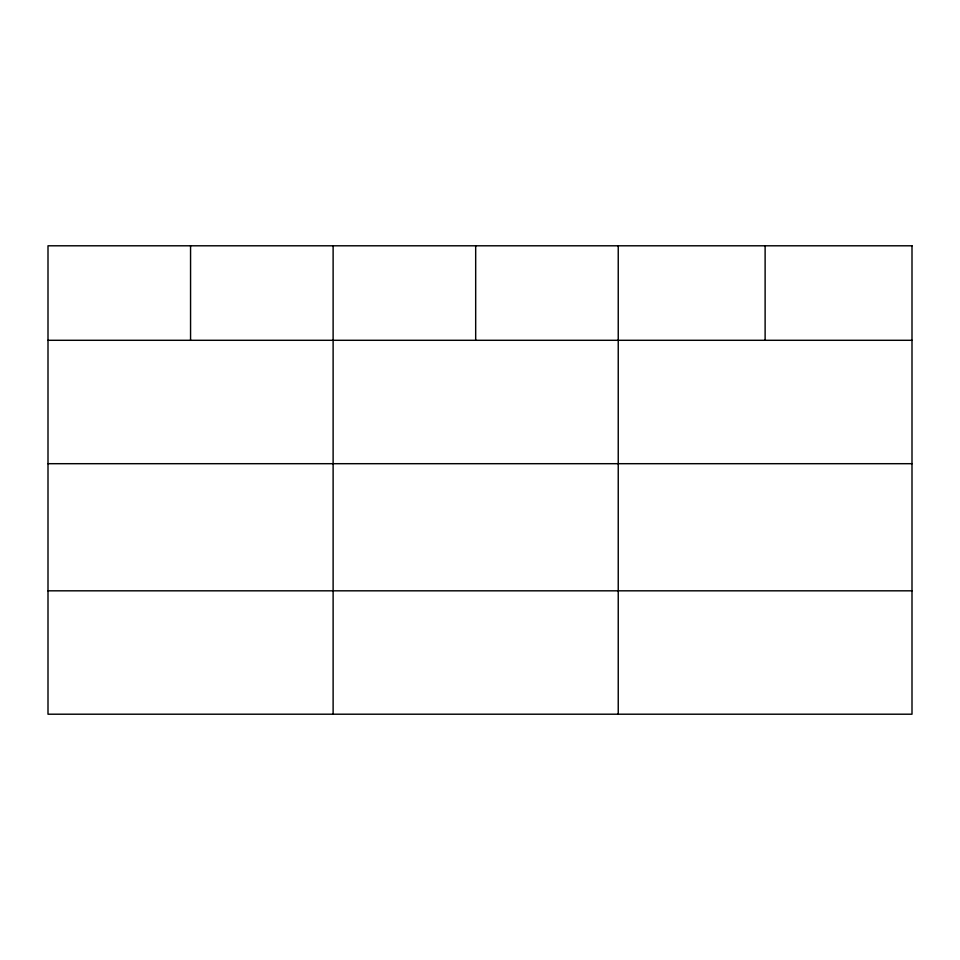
<?xml version="1.0" encoding="UTF-8"?>
<svg xmlns="http://www.w3.org/2000/svg" width="960" height="960" viewBox="0 0 960 960"><rect width="100%" height="100%" fill="white"/><g stroke="black" fill="none" stroke-linecap="round" stroke-linejoin="round"><path stroke-width="1.44" d="M48 340.296L912 340.296M48 463.692L912 463.692M48 590.82L912 590.82M765.12 245.796L765.12 340.296M618.24 245.796L618.24 714.204M475.68 245.796L475.68 340.296M333.12 245.796L333.12 714.204M190.56 245.796L190.56 340.296M912 245.796L48 245.796L48 714.204L912 714.204L912 245.796"/></g></svg>
